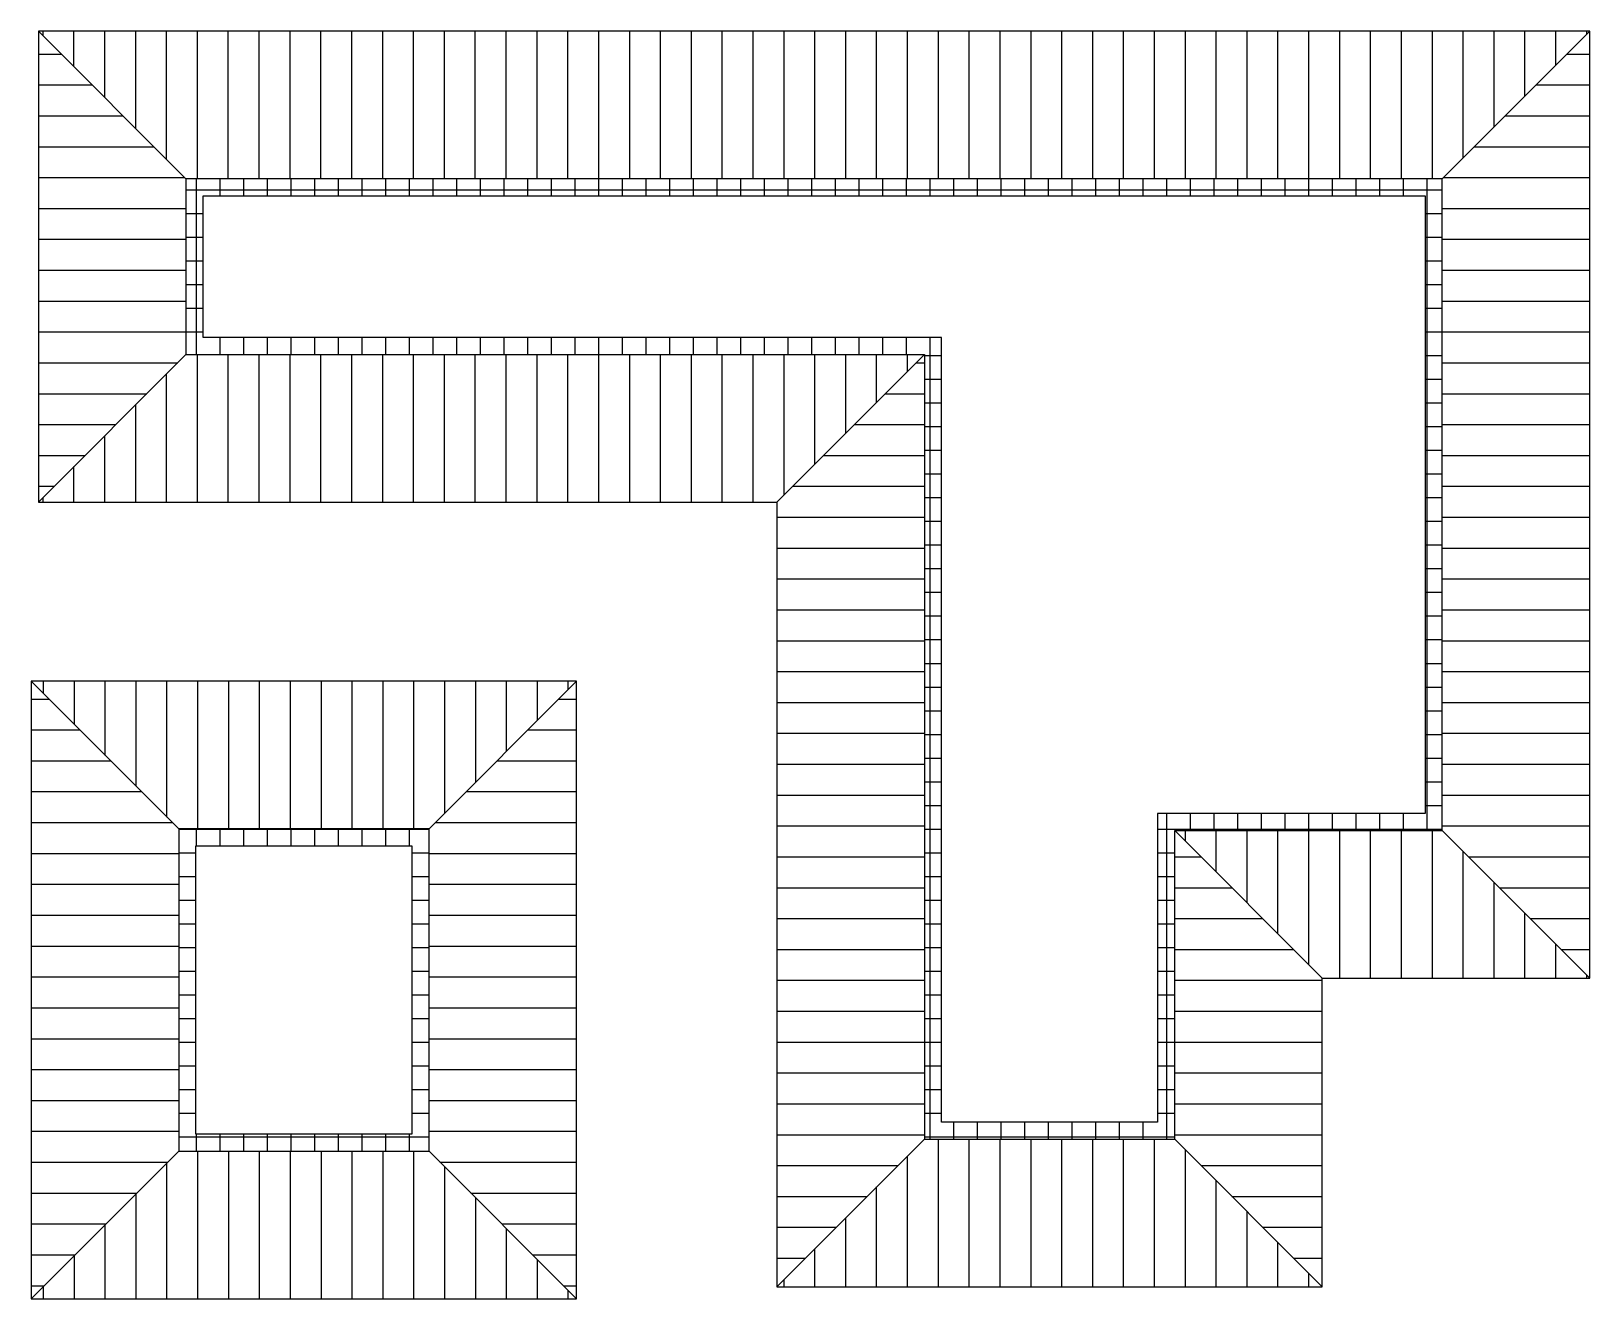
# Model space of a CAD drawing. Header units: millimetres. Extents: x 5566 to 76250, y 4768 to 55588.
# Drawn here: x 58800 to 73946, y 25567 to 37884 of the extents above; entities that cross this region are included whole.
import ezdxf

# ---------------------------------------------------------------- set-up
doc = ezdxf.new("R2010")
doc.units = ezdxf.units.MM
doc.layers.get('0').update_dxf_attribs({"color": 250})
pattern_1 = [(0, (64315.68, 28061.19), (0, 230), []), (90, (64315.68, 28061.19), (-230, 1e-14), [])]

msp = doc.modelspace()

# ---------------------------------------------------------------- hatches: boundary and pattern name
at = {"true_color": 0x000000}
h = msp.add_hatch(dxfattribs=at)
h.set_pattern_fill('FP_3', color=18, style=0, pattern_type=2)
h.set_pattern_definition([(0, (62295.66, 28061.2), (0, 300), [])])
h.paths.add_polyline_path([(58871.18457, 37883.62239), (58871.18457, 33308.62239), (60304.5179, 34741.95572), (60304.5179, 36450.28905)])
h = msp.add_hatch(dxfattribs=at)
h.set_pattern_fill('FP_4', color=18, style=0, pattern_type=2)
h.set_pattern_definition([(270, (64315.68, 31657.26), (300, 2e-14), [])])
h.paths.add_polyline_path([(72512.85124, 36450.28905), (73946.18457, 37883.62239), (58871.18457, 37883.62239), (60304.5179, 36450.28905)])
h = msp.add_hatch(dxfattribs=at)
h.set_pattern_fill('FP_6', color=18, style=0, pattern_type=2)
h.set_pattern_definition([(180, (67842.66, 28061.2), (-4e-14, -300), [])])
h.paths.add_polyline_path([(73946.18457, 28683.62239), (73946.18457, 37883.62239), (72512.85124, 36450.28905), (72512.85124, 30116.95572)])
h = msp.add_hatch(dxfattribs=at)
h.set_pattern_fill('FP_1', color=18, style=0, pattern_type=2)
h.set_pattern_definition(pattern_1)
h.paths.add_polyline_path([(69912.85124, 27116.95572), (69912.85124, 30116.95572), (72512.85124, 30116.95572), (72512.85124, 36450.28905), (60304.5179, 36450.28905), (60304.5179, 34741.95572), (67479.5179, 34741.95572), (67479.5179, 27116.95572)])
h.paths.add_polyline_path([(69746.18457, 27283.62239), (67646.18457, 27283.62239), (67646.18457, 34908.62239), (60471.18457, 34908.62239), (60471.18457, 36283.62239), (72346.18457, 36283.62239), (72346.18457, 30283.62239), (69746.18457, 30283.62239)])
h = msp.add_hatch(dxfattribs=at)
h.set_pattern_fill('FP_2', color=18, style=0, pattern_type=2)
h.set_pattern_definition([(90, (64315.68, 29890.26), (-300, 2e-14), [])])
h.paths.add_polyline_path([(66046.18457, 33308.62239), (67479.5179, 34741.95572), (60304.5179, 34741.95572), (58871.18457, 33308.62239)])
h = msp.add_hatch(dxfattribs=at)
h.set_pattern_fill('FP_5', color=18, style=0, pattern_type=2)
h.set_pattern_definition([(0, (64878.66, 28061.2), (0, 300), [])])
h.paths.add_polyline_path([(66046.18457, 25683.62239), (67479.5179, 27116.95572), (67479.5179, 34741.95572), (66046.18457, 33308.62239)])
h = msp.add_hatch(dxfattribs=at)
h.set_pattern_fill('FP_10', color=18, style=0, pattern_type=2)
h.set_pattern_definition([(270, (64319.5, 29404.37), (300, 2e-14), [])])
h.paths.add_polyline_path([(64100, 31566.7324), (58800, 31566.7324), (60233.33333, 30133.39906), (62666.66667, 30133.39906)])
h = msp.add_hatch(dxfattribs=at)
h.set_pattern_fill('FP_11', color=18, style=0, pattern_type=2)
h.set_pattern_definition([(0, (62272.48, 28094.3), (0, 300), [])])
h.paths.add_polyline_path([(60233.33333, 30133.39906), (58800, 31566.7324), (58800, 25566.7324), (60233.33333, 27000.06573)])
h = msp.add_hatch(dxfattribs=at)
h.set_pattern_fill('FP_12', color=18, style=0, pattern_type=2)
h.set_pattern_definition([(180, (64300.48, 28094.3), (-4e-14, -300), [])])
h.paths.add_polyline_path([(62666.66667, 27000.06573), (64100, 25566.7324), (64100, 31566.7324), (62666.66667, 30133.39906)])
h = msp.add_hatch(dxfattribs=at)
h.set_pattern_fill('FP_1', color=18, style=0, pattern_type=2)
h.set_pattern_definition(pattern_1)
h.paths.add_polyline_path([(62666.66667, 27000.06573), (62666.66667, 30133.39906), (60233.33333, 30133.39906), (60233.33333, 27000.06573)])
h.paths.add_polyline_path([(62500, 27166.7324), (60400, 27166.7324), (60400, 29966.7324), (62500, 29966.7324)])
h = msp.add_hatch(dxfattribs=at)
h.set_pattern_fill('FP_8', color=18, style=0, pattern_type=2)
h.set_pattern_definition([(180, (66906.66, 28061.2), (-4e-14, -300), [])])
h.paths.add_polyline_path([(71346.18457, 25683.62239), (71346.18457, 28683.62239), (69912.85124, 30116.95572), (69912.85124, 27116.95572)])
h = msp.add_hatch(dxfattribs=at)
h.set_pattern_fill('FP_9', color=18, style=0, pattern_type=2)
h.set_pattern_definition([(90, (64315.68, 28225.26), (-300, 2e-14), [])])
h.paths.add_polyline_path([(73946.18457, 28683.62239), (72512.85124, 30116.95572), (69912.85124, 30116.95572), (71346.18457, 28683.62239)])
h = msp.add_hatch(dxfattribs=at)
h.set_pattern_fill('FP_7', color=18, style=0, pattern_type=2)
h.set_pattern_definition([(90, (64315.68, 27145.26), (-300, 2e-14), [])])
h.paths.add_polyline_path([(67479.5179, 27116.95572), (66046.18457, 25683.62239), (71346.18457, 25683.62239), (69912.85124, 27116.95572)])
h = msp.add_hatch(dxfattribs=at)
h.set_pattern_fill('FP_13', color=18, style=0, pattern_type=2)
h.set_pattern_definition([(90, (64319.5, 27124.37), (-300, 2e-14), [])])
h.paths.add_polyline_path([(60233.33333, 27000.06573), (58800, 25566.7324), (64100, 25566.7324), (62666.66667, 27000.06573)])

# ---------------------------------------------------------------- linework, layer by layer
at = {"color": 18, "true_color": 0x000000}
for p, q in [((58871.18457, 37883.62239), (58871.18457, 33308.62239)), ((73946.18457, 37883.62239), (58871.18457, 37883.62239)), ((60304.5179, 36450.28905), (58871.18457, 37883.62239)), ((72512.85124, 36450.28905), (73946.18457, 37883.62239)), ((73946.18457, 28683.62239), (73946.18457, 37883.62239)), ((60304.5179, 36450.28905), (60304.5179, 34741.95572)), ((72512.85124, 36450.28905), (60304.5179, 36450.28905)), ((72512.85124, 30116.95572), (72512.85124, 36450.28905)), ((60471.18457, 34908.62239), (60471.18457, 36283.62239)), ((60471.18457, 36283.62239), (72346.18457, 36283.62239)), ((72346.18457, 36283.62239), (72346.18457, 30283.62239)), ((67646.18457, 34908.62239), (60471.18457, 34908.62239)), ((67646.18457, 27283.62239), (67646.18457, 34908.62239)), ((58871.18457, 33308.62239), (60304.5179, 34741.95572)), ((60304.5179, 34741.95572), (67479.5179, 34741.95572)), ((66046.18457, 33308.62239), (67479.5179, 34741.95572)), ((67479.5179, 34741.95572), (67479.5179, 27116.95572)), ((58871.18457, 33308.62239), (66046.18457, 33308.62239)), ((66046.18457, 33308.62239), (66046.18457, 25683.62239)), ((64100, 31566.7324), (58800, 31566.7324)), ((58800, 31566.7324), (60233.33333, 30133.39906)), ((58800, 31566.7324), (58800, 25566.7324)), ((62666.66667, 30133.39906), (64100, 31566.7324)), ((64100, 25566.7324), (64100, 31566.7324)), ((72346.18457, 30283.62239), (69746.18457, 30283.62239)), ((69746.18457, 30283.62239), (69746.18457, 27283.62239)), ((62666.66667, 30133.39906), (60233.33333, 30133.39906)), ((60233.33333, 30133.39906), (60233.33333, 27000.06573)), ((62666.66667, 27000.06573), (62666.66667, 30133.39906)), ((69912.85124, 27116.95572), (69912.85124, 30116.95572)), ((69912.85124, 30116.95572), (72512.85124, 30116.95572)), ((71346.18457, 28683.62239), (69912.85124, 30116.95572)), ((72512.85124, 30116.95572), (73946.18457, 28683.62239)), ((60400, 29966.7324), (62500, 29966.7324)), ((60400, 27166.7324), (60400, 29966.7324)), ((62500, 29966.7324), (62500, 27166.7324)), ((71346.18457, 25683.62239), (71346.18457, 28683.62239)), ((71346.18457, 28683.62239), (73946.18457, 28683.62239)), ((69746.18457, 27283.62239), (67646.18457, 27283.62239)), ((62500, 27166.7324), (60400, 27166.7324)), ((67479.5179, 27116.95572), (66046.18457, 25683.62239)), ((67479.5179, 27116.95572), (69912.85124, 27116.95572)), ((71346.18457, 25683.62239), (69912.85124, 27116.95572)), ((58800, 25566.7324), (60233.33333, 27000.06573)), ((60233.33333, 27000.06573), (62666.66667, 27000.06573)), ((64100, 25566.7324), (62666.66667, 27000.06573)), ((66046.18457, 25683.62239), (71346.18457, 25683.62239)), ((58800, 25566.7324), (64100, 25566.7324))]:
    msp.add_line(p, q, dxfattribs=at)

doc.saveas('drawing.dxf')
